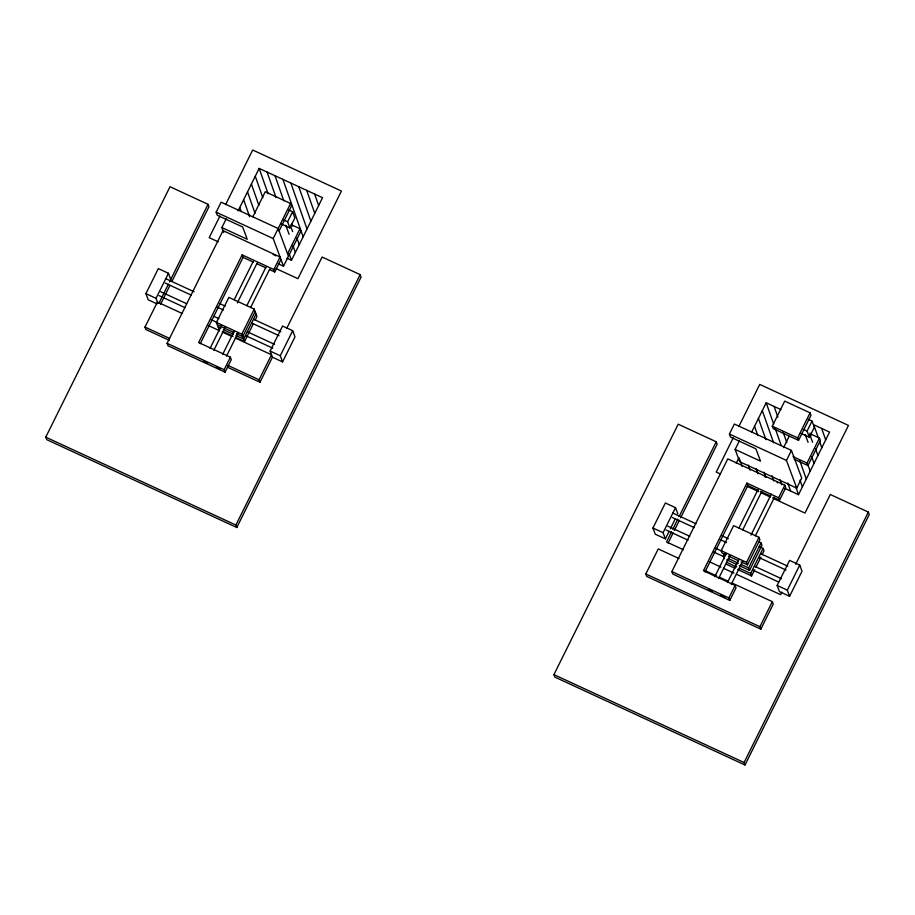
<?xml version="1.0" encoding="UTF-8"?>
<svg xmlns="http://www.w3.org/2000/svg" width="915" height="915" viewBox="0 0 915 915"><rect width="100%" height="100%" fill="white"/><g stroke="black" fill="none" stroke-linecap="round" stroke-linejoin="round"><path stroke-width="1.37" d="M777.041 482.663L777.842 482.708M286.887 328.05L322.126 257.046L360.155 274.626L361.07 277.085L236.802 527.52L46.665 439.623L45.75 437.164L170.007 186.729L208.037 204.308L208.952 206.767L171.837 281.58M157.071 303.894L148.196 299.788L145.908 293.635L158.329 268.598L168.474 273.288L170.762 279.441M157.872 303.254L156.042 298.324L168.474 273.288M169.241 340.311L145.908 329.526L144.993 327.067L157.414 302.019L182.051 313.41M158.958 303.231L168.406 284.188M169.515 281.946L208.037 204.308M160.502 304.409L169.95 285.389M226.234 218.799L221.876 227.561L247.233 239.284L242.658 226.977L217.301 215.265L216.157 212.189L221.133 202.169L278.171 228.533L288.465 256.223M219.92 216.077L209.203 237.671L218.205 241.835M225.593 204.64L252.7 150.014L341.432 191.041L297.935 278.686L276.078 268.587M273.848 269.536L242.166 254.885L198.669 342.53L230.363 357.182L231.278 359.641L225.067 372.165L168.017 345.801L167.102 343.342L223.02 230.637L280.07 257.012L273.848 269.536L274.763 271.995L280.985 259.471M238.083 210.885L259.162 168.406L322.538 197.697L291.473 260.306L286.944 258.213M252.815 216.821L265.247 191.773L290.593 203.496L291.519 205.955L279.086 230.992M200.213 343.731L243.081 257.344L242.166 254.885M219.188 329.812L216.443 322.423L228.864 297.386L254.221 309.098L256.966 316.487L255.102 320.239M210.061 348.375L221.499 325.317M234.217 299.708L253.272 261.29M213.824 350.308L225.262 327.261M237.34 302.922L257.035 263.223M291.107 224.621L299.983 228.716L300.898 231.175L283.501 266.242L273.196 238.552L290.593 203.496M292.583 211.754L294.87 217.907L289.906 227.927L287.619 221.773L292.583 211.754L288.785 210.004M222.745 354.231L234.183 331.184M246.89 305.564L265.956 267.146M226.508 356.164L237.946 333.117M250.653 307.509L269.708 269.09M225.067 372.165L224.152 369.706L230.363 357.182M253.238 324.001L244.545 341.524L241.789 334.147L254.221 309.098M255.136 311.558L242.715 336.606L236.367 333.678M256.051 314.028L243.63 339.065L236.024 335.553M287.55 253.764L299.983 228.716M270.131 351.063L282.552 326.026L292.697 330.704L294.985 336.857L282.563 361.905L272.418 357.216L270.131 351.063L280.276 355.752L282.563 361.905M272.418 357.216L259.997 382.264L259.082 379.794L271.503 354.757L235.201 337.978M280.276 355.752L292.697 330.704M236.802 527.52L235.887 525.061L360.155 274.626M795.707 564.246L830.305 494.512L868.335 512.091L869.25 514.55L744.993 764.986L554.845 677.089L553.93 674.63L678.198 424.194L716.228 441.773L717.143 444.233L680.646 517.776M669.105 531.352L665.377 538.866L655.231 534.177L652.944 528.024L665.377 502.987L675.51 507.676L677.798 513.818M665.377 538.866L663.089 532.713L675.51 507.676M732.137 583.084L772.329 601.67L773.244 604.129L760.823 629.165L646.733 576.427L645.818 573.968L658.251 548.931L678.987 558.516M670.34 528.847L675.316 518.828M671.553 531.798L666.52 541.943L683.368 549.732M672.811 529.259L677.843 519.114M679.102 516.586L716.228 441.773M668.064 543.133L673.097 532.988M674.355 530.46L679.388 520.315M735.134 449.437L760.491 461.149L755.904 448.842L730.559 437.13L729.415 434.053L734.379 424.034L791.429 450.397L801.723 478.088L796.748 488.107L739.709 461.732L735.134 449.437L739.48 440.664M733.258 437.759L716.239 472.06L720.105 473.844M738.931 426.321L759.736 384.403L848.468 425.429L804.971 513.075L772.832 498.218M779.523 500.231L778.608 497.771L746.914 483.12L703.429 570.766L735.111 585.417L736.026 587.876L729.815 600.4L672.777 574.037L671.862 571.566L727.78 458.873L784.818 485.247L785.733 487.706L779.523 500.231L773.186 497.303M736.243 463.162L739.011 457.569M751.775 431.857L766.198 402.783L780.907 409.588M772.283 426.161L784.715 401.113L810.061 412.837L810.976 415.296L798.555 440.344L773.198 428.62L772.283 426.161L797.64 437.885L798.555 440.344M704.973 571.955L747.83 485.579L746.914 483.12M725.915 554.879L722.107 553.118L721.192 550.658L733.624 525.622L758.97 537.334L759.885 539.793L747.463 564.841L741.127 561.913M724.497 553.689L723.25 556.194L724.165 558.653M714.821 576.61L726.258 553.552M738.965 527.944L758.032 489.525M718.584 578.543L730.021 555.497M742.728 529.876L761.783 491.458M783.537 447.629L789.119 436.363M796.748 488.107L786.454 460.417L791.429 450.397M797.64 437.885L810.061 412.837M727.494 582.466L738.931 559.42M751.009 535.081L771.334 494.1M812.051 421.106L814.339 427.259L809.375 437.267L807.076 431.125L812.051 421.106L808.254 419.344M731.257 584.399L742.694 561.353M755.401 535.744L774.467 497.325M729.815 600.4L728.9 597.941L735.111 585.417M747.463 564.841L746.549 562.382L758.97 537.334M778.608 497.771L784.818 485.247M761.028 542.87L761.943 545.329L749.522 570.377L748.607 567.918L761.028 542.87L758.501 541.703M754.692 569.656L751.581 575.912L750.666 573.453L763.087 548.405L759.29 546.655M819.451 438.068L820.366 440.527L807.934 465.563L807.019 463.104L819.451 438.068L810.576 433.962M755.927 567.151L760.903 557.132M762.138 554.627L764.002 550.876L763.087 548.405M784.933 488.416L798.509 494.695L829.573 432.086L813.732 424.766L818.216 437.53M777.167 585.451L789.599 560.403L799.733 565.093L802.02 571.246L789.599 596.294L779.454 591.605L777.167 585.451L787.312 590.141L789.599 596.294M760.823 629.165L759.908 626.706L772.329 601.67M781.856 592.142L780.598 594.681L736.529 574.3M787.312 590.141L799.733 565.093M744.993 764.986L744.078 762.515L868.335 512.091M764.528 476.692L766.095 477.23M273.082 254.473L274.02 254.85M803.279 429.364L807.076 431.125M800.499 433.172L809.375 437.267M283.81 220.023L287.619 221.773M793.076 456.665L807.019 463.104M793.991 459.124L807.934 465.563M281.031 223.832L289.906 227.927M729.415 434.053L786.454 460.417M216.157 212.189L273.196 238.552M278.309 263.84L283.501 266.242M747.83 485.579L757.975 490.268M760.502 491.435L770.647 496.124M747.109 486.322L758.684 491.675M761.257 492.865L770.258 497.028M243.081 257.344L253.215 262.033M257.024 263.794L265.899 267.889M269.696 269.651L274.763 271.995M165.626 278.606L194.083 291.771M219.955 303.723L225.124 306.113M253.581 319.266L280.745 331.825M672.674 512.995L695.949 523.757M721.821 535.721L728.294 538.706M760.628 553.655L787.792 566.213M165.215 283.078L191.075 295.03M216.947 306.994L223.42 309.979M251.877 323.132L279.041 335.691M672.25 517.467L694.245 527.623M720.105 539.587L726.579 542.572M758.912 557.521L786.077 570.079M721.192 550.658L746.549 562.382M160.708 291.736L186.58 303.688M213.744 316.247L218.914 318.637M247.37 331.79L274.534 344.349M667.756 526.114L689.738 536.282M715.61 548.245L722.072 551.23M754.418 566.179L781.57 578.738M728.443 556.046L738.588 560.735M728.329 558.539L738.462 563.228M741.001 564.395L748.607 567.918M158.993 295.602L184.864 307.554M210.736 319.518L217.21 322.503M245.666 335.656L272.819 348.215M666.04 529.991L688.023 540.147M713.894 552.111L724.245 556.892M752.702 570.045L778.574 582.009M216.443 322.423L241.789 334.147M726.704 559.831L736.85 564.521M739.377 565.687L749.522 570.377M217.358 324.882L233.84 332.5M145.908 293.635L156.042 298.324M652.944 528.024L663.089 532.713M218.273 327.353L220.812 328.519M223.34 329.686L233.485 334.375M726.579 562.325L736.724 567.003M739.251 568.181L750.666 573.453M222.986 331.562L233.131 336.251M235.67 337.429L244.545 341.524M726.224 564.2L735.1 568.295M737.639 569.473L751.581 575.912M207.98 325.385L219.646 330.784M222.242 331.985L231.312 336.182M709.297 561.719L720.963 567.117M723.559 568.307L733.933 573.11M704.916 570.503L716.582 575.901M719.179 577.091L728.249 581.288M144.993 327.067L169.63 338.447M227.961 365.417L259.082 379.794M671.862 571.566L728.9 597.941M227.583 367.281L259.997 382.264M167.102 343.342L224.152 369.706M645.818 573.968L759.908 626.706M45.75 437.164L235.887 525.061M553.93 674.63L744.078 762.515M274.992 255.354L275.747 255.845M809.695 434.476L812.577 442.219M805.211 434.591L808.094 442.345M290.707 226.417L292.628 231.587M285.743 225.25L289.106 234.297M221.876 227.561L223.706 232.49M821.659 428.426L825.696 439.909M819.565 441.362L821.807 447.744M810.004 433.035L810.942 435.677M815.597 448.933L817.93 455.567M811.742 456.825L814.041 463.39M807.819 464.534L810.164 471.214M799.756 460.485L806.275 479.048M774.124 406.454L777.887 417.171M783.08 431.914L786.843 442.643M800.042 480.169L802.398 486.872M766.198 402.783L773.69 424.103M775.096 428.094L781.181 445.411M795.707 486.7L798.509 494.695M762.309 410.618L773.621 442.78M787.758 482.994L790.594 491.035M758.432 418.441L765.889 439.646M779.866 479.414L781.73 484.721M754.543 426.264L757.837 435.62M771.928 475.697L773.804 481.038M764.048 472.163L765.901 477.424M756.099 468.434L757.963 473.73M748.287 465.06L750.083 470.173M739.469 458.85L742.157 466.501M314.611 194.037L318.649 205.52M306.697 190.377L314.771 213.355M298.77 186.717L310.883 221.178M290.844 183.046L307.005 229.002M282.929 179.386L303.117 236.825M275.003 175.726L283.856 200.911M291.782 223.443L292.709 226.097M296.906 238.026L299.239 244.66M267.077 172.066L276.033 197.526M292.994 245.78L295.351 252.483M259.162 168.406L268.061 193.706M289.129 253.649L291.473 260.306M255.274 176.229L262.811 197.674M251.396 184.052L258.853 205.257M247.508 191.875L255.022 213.252M243.63 199.71L249.623 216.775M239.741 207.533L241.137 211.502M203.713 361.173L207.476 363.118L203.713 361.173M216.386 367.041L220.149 368.974L216.386 367.041M708.462 589.409L712.225 591.353L708.462 589.409M721.134 595.276L724.897 597.209L721.134 595.276"/></g></svg>
